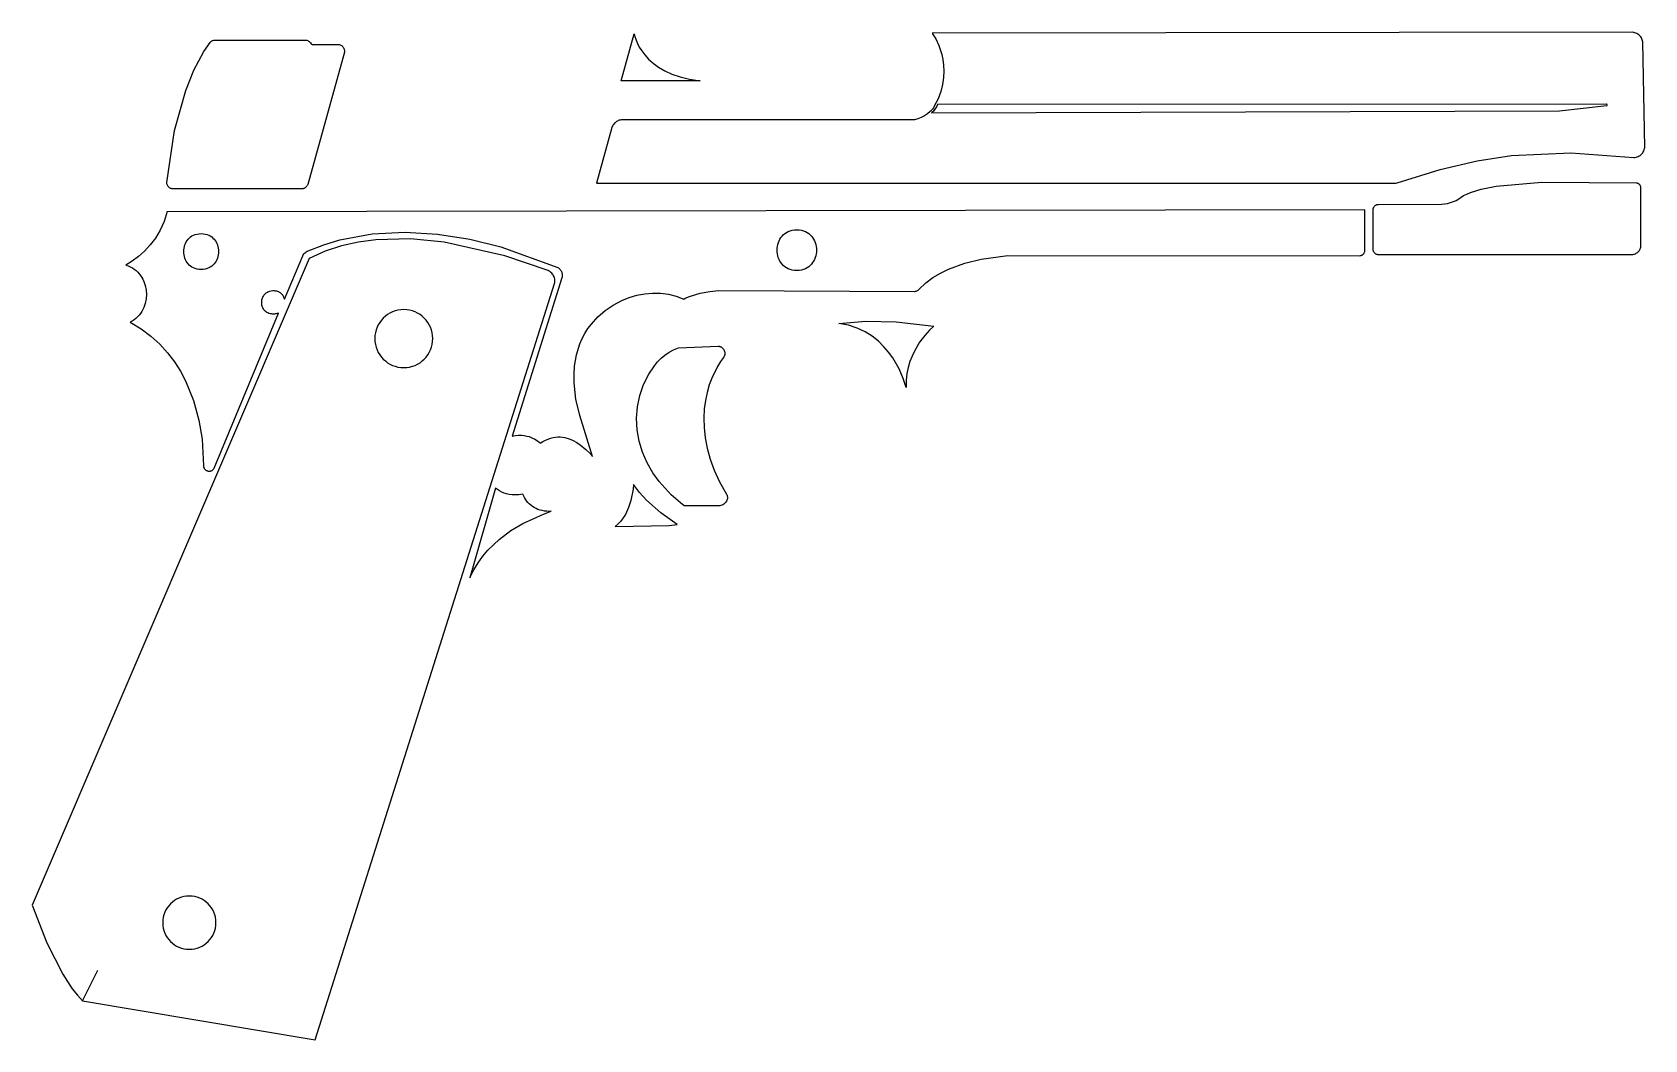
# Model space of a CAD drawing. Header units: metres. Extents: x 166 to 302, y -139 to -54.
import ezdxf

# ---------------------------------------------------------------- set-up
doc = ezdxf.new("R2010")
doc.units = ezdxf.units.M

msp = doc.modelspace()

# ---------------------------------------------------------------- linework, layer by layer
for points in [[(189.039246, -67.483482), (178.219354, -67.480434), (178.161188, -67.47129), (178.105308, -67.456304), (178.051968, -67.43573), (178.001422, -67.410076), (177.954178, -67.379596), (177.91049, -67.344798), (177.870612, -67.305936), (177.834798, -67.263264), (177.803302, -67.217036), (177.776632, -67.16776), (177.755042, -67.11569), (177.738786, -67.06108), (177.728372, -67.004184), (177.7238, -66.94551), (178.373532, -62.563756), (179.31511, -59.204352), (179.998878, -57.52338), (180.848, -55.940706), (181.360318, -55.183278), (181.405022, -55.135526), (181.454806, -55.09387), (181.508908, -55.058564), (181.56682, -55.029862), (181.62778, -55.008018), (181.691026, -54.993286), (181.75605, -54.985666), (189.389004, -54.986174), (189.426088, -54.990238), (189.46241, -54.996842), (189.49797, -55.005986), (189.566296, -55.03164), (189.630558, -55.066184), (189.690502, -55.108856), (189.745366, -55.15864), (189.794896, -55.215028), (189.848998, -55.291482), (189.860682, -55.30469), (189.874144, -55.316628), (189.889384, -55.327296), (189.906656, -55.33644), (189.925706, -55.343806), (189.947042, -55.349394), (189.97041, -55.35295), (192.153794, -55.357014), (192.218564, -55.368698), (192.280286, -55.387494), (192.338452, -55.413148), (192.392808, -55.444898), (192.442846, -55.482236), (192.488058, -55.524654), (192.52819, -55.571898), (192.562988, -55.623206), (192.591944, -55.67807), (192.61455, -55.736236), (192.630552, -55.796942), (192.639696, -55.85968), (192.641474, -55.924196), (192.635378, -55.989728), (189.559438, -67.120516), (189.541912, -67.162934), (189.521084, -67.20332), (189.497208, -67.24142), (189.470538, -67.277234), (189.441074, -67.310762), (189.40907, -67.34175), (189.37478, -67.369944), (189.338458, -67.395344), (189.300104, -67.41795), (189.259972, -67.437254), (189.218316, -67.45351), (189.175136, -67.466464), (189.130686, -67.475862), (189.08522, -67.48145), (189.038738, -67.483482)], [(280.865072, -66.999104), (280.918666, -66.996564), (281.023568, -66.979292), (284.619192, -65.834768), (287.74263, -65.113916), (290.628324, -64.67856), (295.604438, -64.441324), (300.874684, -64.841628), (300.976538, -64.836802), (301.075344, -64.821054), (301.170594, -64.795146), (301.261526, -64.759586), (301.347632, -64.714882), (301.428404, -64.661796), (301.50308, -64.600582), (301.571152, -64.532002), (301.631858, -64.456818), (301.68469, -64.375284), (301.728886, -64.288162), (301.763938, -64.19596), (301.789084, -64.099186), (301.803816, -63.998348), (301.634906, -55.143146), (301.619412, -55.052214), (301.595282, -54.964584), (301.563024, -54.88051), (301.523146, -54.800754), (301.476156, -54.72557), (301.422308, -54.655466), (301.362364, -54.590696), (301.296578, -54.532022), (301.225204, -54.479698), (301.149004, -54.434232), (301.068486, -54.396132), (300.983904, -54.365652), (300.895766, -54.3433), (300.80458, -54.329584), (241.978688, -54.409086), (242.065048, -54.532022), (242.27663, -54.885336), (242.541552, -55.445914), (242.78844, -56.190388), (242.882674, -56.624474), (242.945666, -57.095898), (242.968272, -57.601612), (242.941602, -58.138822), (242.856766, -58.704734), (242.70462, -59.2963), (242.476274, -59.910726), (242.162838, -60.545218), (242.090702, -60.662312), (242.00739, -60.776104), (241.811302, -60.990988), (241.582194, -61.185298), (241.32794, -61.354716), (241.056414, -61.494416), (240.775236, -61.599826), (240.492026, -61.666374), (240.352072, -61.683646), (215.943688, -61.66866), (215.862662, -61.67882), (215.783414, -61.69533), (215.706452, -61.71819), (215.63203, -61.747146), (215.560402, -61.78169), (215.492076, -61.821822), (215.427306, -61.867288), (215.366346, -61.917834), (215.30945, -61.973206), (215.257126, -62.03315), (215.209628, -62.097158), (215.16721, -62.16523), (215.130126, -62.237112), (215.098884, -62.312804), (213.812628, -67.00901), (280.864818, -67.00012)], [(222.509588, -58.39587), (215.876124, -58.39587), (216.959434, -54.463188), (216.9922, -54.610762), (217.121232, -55.004462), (217.236294, -55.2704), (217.392758, -55.570374), (217.596466, -55.894732), (217.85326, -56.234584), (218.168728, -56.580532), (218.548966, -56.923178), (218.999562, -57.253378), (219.526104, -57.561988), (220.134688, -57.839864), (220.830902, -58.077608), (221.620588, -58.266076), (222.509588, -58.39587)], [(298.598082, -60.375292), (242.437158, -60.39612), (242.334542, -60.589414), (242.21567, -60.773056), (242.080288, -60.945014), (241.928142, -61.104018), (294.653208, -60.920122), (298.609004, -60.484004), (298.614846, -60.48248), (298.62018, -60.480448), (298.62526, -60.477908), (298.629832, -60.475114), (298.633896, -60.471812), (298.637706, -60.468256), (298.641008, -60.464446), (298.643802, -60.460382), (298.646342, -60.456064), (298.648374, -60.451492), (298.649898, -60.44692), (298.651168, -60.442094), (298.65193, -60.437268), (298.652438, -60.432442), (298.652438, -60.427362), (298.65193, -60.422536), (298.651168, -60.41771), (298.649898, -60.412884), (298.648374, -60.408312), (298.646342, -60.40374), (298.643802, -60.399422), (298.641008, -60.395358), (298.637706, -60.391548), (298.63415, -60.387992), (298.630086, -60.384944), (298.625768, -60.38215), (298.620942, -60.379864), (298.615862, -60.378086), (298.610274, -60.376562), (298.604432, -60.3758), (298.598082, -60.375546)], [(279.445212, -68.773802), (284.749748, -68.764912), (285.002732, -68.737988), (285.252414, -68.692522), (285.49727, -68.62826), (285.735776, -68.544694), (285.966154, -68.44157), (286.187134, -68.318634), (286.595312, -68.04406), (286.8549, -67.907916), (287.183068, -67.76974), (288.07537, -67.497198), (289.331654, -67.247516), (293.173404, -66.89979), (301.119032, -66.967354), (301.155354, -66.974212), (301.190406, -66.984626), (301.224188, -66.998088), (301.256192, -67.014598), (301.286418, -67.033902), (301.314612, -67.055746), (301.340774, -67.08013), (301.36465, -67.106546), (301.385986, -67.135248), (301.404528, -67.165728), (301.420276, -67.197986), (301.432976, -67.231768), (301.442374, -67.267074), (301.44847, -67.30365), (301.448216, -72.317356), (301.438056, -72.393048), (301.42053, -72.465946), (301.395892, -72.53605), (301.36465, -72.602852), (301.327312, -72.665844), (301.284386, -72.724772), (301.235872, -72.779128), (301.182532, -72.828658), (301.124366, -72.872854), (301.062136, -72.911208), (300.996096, -72.943466), (300.9265, -72.969374), (300.853856, -72.98817), (300.778418, -72.999854), (279.4, -73.001632), (279.356058, -72.995028), (279.31364, -72.984106), (279.273, -72.96912), (279.234392, -72.950578), (279.197816, -72.92848), (279.16378, -72.90308), (279.132284, -72.874632), (279.103836, -72.843136), (279.078436, -72.8091), (279.056338, -72.772524), (279.037796, -72.733916), (279.023064, -72.693276), (279.012142, -72.650858), (279.005538, -72.606916), (279.005538, -69.17182), (279.012142, -69.127878), (279.023064, -69.08546), (279.037796, -69.04482), (279.056338, -69.006212), (279.078436, -68.969636), (279.103836, -68.9356), (279.132284, -68.904104), (279.16378, -68.875656), (279.197816, -68.850256), (279.234392, -68.828158), (279.273, -68.809616), (279.31364, -68.79463), (279.356058, -68.783708), (279.4, -68.777104), (279.445212, -68.774818)], [(177.767742, -69.387212), (177.504344, -70.205854), (177.172874, -70.941438), (176.782984, -71.598536), (176.343818, -72.18172), (175.864774, -72.695816), (175.35525, -73.145396), (174.824644, -73.535286), (174.282354, -73.870058), (174.480474, -73.934828), (174.666402, -74.014076), (174.840392, -74.107294), (175.002444, -74.213212), (175.152304, -74.331068), (175.290226, -74.459846), (175.415956, -74.598784), (175.529748, -74.746866), (175.631602, -74.903076), (175.721264, -75.066652), (175.798988, -75.236578), (175.918368, -75.592178), (175.989488, -75.962256), (176.012602, -76.3397), (175.98771, -76.71689), (175.914558, -77.086714), (175.7934, -77.441552), (175.71466, -77.611224), (175.623982, -77.774292), (175.521366, -77.929994), (175.406812, -78.077568), (175.280066, -78.215744), (175.141382, -78.34376), (174.99076, -78.460854), (174.827946, -78.56601), (174.653194, -78.658212), (175.573182, -79.22387), (176.400714, -79.846932), (177.140108, -80.52054), (177.79619, -81.237582), (178.373278, -81.9912), (178.875944, -82.774028), (179.30876, -83.579462), (179.98313, -85.229446), (180.432202, -86.885018), (180.692044, -88.490298), (180.807868, -90.729308), (180.81371, -90.775282), (180.823362, -90.81897), (180.83657, -90.860372), (180.85308, -90.899234), (180.872892, -90.93581), (180.895498, -90.969846), (180.920644, -91.001342), (180.94833, -91.030044), (180.978302, -91.056206), (181.010306, -91.079574), (181.044088, -91.100402), (181.079394, -91.118436), (181.11597, -91.133422), (181.153562, -91.145614), (181.191916, -91.155012), (181.231032, -91.161362), (181.270402, -91.164664), (181.310026, -91.164918), (181.34965, -91.162124), (181.388766, -91.156028), (181.427374, -91.146884), (181.46522, -91.134438), (181.50205, -91.11869), (181.537864, -91.09964), (181.572154, -91.077288), (181.604666, -91.05138), (181.6354, -91.021916), (181.663848, -90.98915), (181.69001, -90.952828), (181.713632, -90.912696), (187.11037, -77.893672), (187.047378, -77.920596), (186.98083, -77.943202), (186.910726, -77.961236), (186.837066, -77.974444), (186.75985, -77.982572), (186.594242, -77.982064), (186.50585, -77.97292), (186.403488, -77.954124), (186.307984, -77.926692), (186.219592, -77.891132), (186.138058, -77.848206), (186.063382, -77.798422), (185.995818, -77.742542), (185.935112, -77.68082), (185.881264, -77.614018), (185.834274, -77.542898), (185.794142, -77.467714), (185.760614, -77.389228), (185.733944, -77.307948), (185.714132, -77.224636), (185.700924, -77.1398), (185.69432, -77.053948), (185.694574, -76.967588), (185.701432, -76.881482), (185.714894, -76.796138), (185.73496, -76.712318), (185.76163, -76.630276), (185.79465, -76.550774), (185.834274, -76.474574), (185.880502, -76.40193), (185.93308, -76.333604), (185.992008, -76.270104), (186.05754, -76.212192), (186.129422, -76.160376), (186.207654, -76.115164), (186.292236, -76.077064), (186.383168, -76.046838), (186.48045, -76.024994), (186.637676, -76.009246), (186.7408, -76.009754), (186.838336, -76.018898), (186.93003, -76.035916), (187.016136, -76.060554), (187.0964, -76.09205), (187.171076, -76.13015), (187.240164, -76.174346), (187.303664, -76.22413), (187.361576, -76.279248), (187.4139, -76.338938), (187.460636, -76.402692), (187.501784, -76.470256), (187.537344, -76.541122), (187.567316, -76.614782), (187.60186, -76.729336), (189.14364, -73.081134), (189.189106, -73.005188), (189.241176, -72.934068), (189.299596, -72.868282), (189.364112, -72.808338), (189.433962, -72.754998), (189.509146, -72.708516), (189.588902, -72.6694), (190.908686, -72.162416), (192.249552, -71.761604), (194.97548, -71.255128), (197.728078, -71.103998), (200.468738, -71.262494), (203.15936, -71.684896), (205.76159, -72.325738), (210.54695, -74.078846), (210.60664, -74.110088), (210.66125, -74.147426), (210.710526, -74.190606), (210.754722, -74.238866), (210.793584, -74.291698), (210.827366, -74.34834), (210.856068, -74.408538), (210.879436, -74.47153), (210.897724, -74.537062), (210.910678, -74.604372), (210.918552, -74.672698), (210.921346, -74.741786), (210.918806, -74.810874), (210.911186, -74.879708), (210.898486, -74.947526), (206.719932, -88.220296), (206.997554, -88.173814), (207.25892, -88.153494), (207.503776, -88.156034), (207.731868, -88.178386), (207.943196, -88.217248), (208.137252, -88.269318), (208.314036, -88.331802), (208.614264, -88.474296), (208.842356, -88.619076), (208.99628, -88.740742), (209.08391, -88.824308), (209.302604, -88.681814), (209.519266, -88.563704), (209.733388, -88.468962), (209.944716, -88.396064), (210.152996, -88.34374), (210.357974, -88.310974), (210.559142, -88.295988), (210.7565, -88.297766), (210.94954, -88.315038), (211.137754, -88.34628), (211.499196, -88.445594), (211.838286, -88.585548), (212.152484, -88.75522), (212.43925, -88.94445), (212.920072, -89.338912), (213.260686, -89.68486), (213.46414, -89.9287), (212.390736, -86.492842), (212.080856, -85.133434), (211.925154, -83.751674), (211.917026, -83.057238), (211.961984, -82.363056), (212.125306, -81.407508), (212.413596, -80.486504), (212.605366, -80.04429), (212.829394, -79.617062), (213.08568, -79.206852), (213.374732, -78.815946), (213.922864, -78.215236), (214.538814, -77.685646), (215.211152, -77.2287), (215.928448, -76.845668), (216.554558, -76.58862), (217.19794, -76.39685), (217.85326, -76.27239), (218.515184, -76.217272), (219.178378, -76.233528), (219.837254, -76.32319), (220.486478, -76.488036), (221.12097, -76.730098), (221.250764, -76.656438), (221.608396, -76.509372), (222.517208, -76.241148), (223.304354, -76.075032), (224.063306, -76.007214), (240.520474, -76.076048), (240.582704, -76.065888), (240.643156, -76.049378), (240.701322, -76.026518), (240.756948, -75.997816), (240.80978, -75.963526), (240.85931, -75.923902), (241.442748, -75.37069), (242.037108, -74.926698), (242.675664, -74.542904), (243.345716, -74.214736), (244.729762, -73.708514), (246.088408, -73.372726), (248.326402, -73.072752), (277.894542, -73.080626), (277.941024, -73.073514), (277.985982, -73.062084), (278.029162, -73.046336), (278.070056, -73.026778), (278.108664, -73.00341), (278.144732, -72.976486), (278.178006, -72.94626), (278.208232, -72.912986), (278.235156, -72.876918), (278.258778, -72.83831), (278.27859, -72.797416), (278.294338, -72.75449), (278.306022, -72.709532), (278.313134, -72.66305), (278.315674, -69.23913), (177.770028, -69.387466)], [(209.65541, -74.28611), (206.094838, -73.094596), (201.026014, -71.957946), (198.184516, -71.68134), (195.27647, -71.74357), (193.829686, -71.935594), (192.405, -72.253094), (191.015366, -72.709532), (189.673738, -73.318624), (166.434008, -127.602996), (167.647874, -130.740912), (168.989756, -133.392418), (169.793158, -134.618222), (170.221656, -135.15975), (170.665394, -135.636254), (190.175134, -138.887962), (210.284568, -75.42149), (210.300062, -75.325986), (210.306158, -75.230736), (210.30311, -75.136502), (210.291172, -75.043792), (210.270598, -74.953114), (210.241642, -74.864976), (210.204812, -74.78014), (210.160108, -74.699114), (210.108038, -74.622406), (210.048856, -74.550524), (209.982816, -74.48423), (209.910172, -74.424032), (209.831178, -74.370438), (209.746088, -74.32421), (209.65541, -74.285856)], [(180.61178, -74.243692), (180.435504, -74.235056), (180.270658, -74.20991), (180.117242, -74.16927), (179.975002, -74.114406), (179.844192, -74.04608), (179.724812, -73.965816), (179.616862, -73.874376), (179.520342, -73.77303), (179.434998, -73.662794), (179.361084, -73.544938), (179.2986, -73.420478), (179.247546, -73.29043), (179.207922, -73.156064), (179.179474, -73.018396), (179.162456, -72.878442), (179.156868, -72.737472), (179.16271, -72.596502), (179.179728, -72.456548), (179.208176, -72.31888), (179.248054, -72.184514), (179.299362, -72.054466), (179.361846, -71.930006), (179.43576, -71.81215), (179.521104, -71.701914), (179.617624, -71.600568), (179.725574, -71.509128), (179.844954, -71.428864), (179.97551, -71.360538), (180.117496, -71.305674), (180.270912, -71.265034), (180.435504, -71.239888), (180.611526, -71.231252), (180.787802, -71.239888), (180.952648, -71.265034), (181.106064, -71.305674), (181.248304, -71.360538), (181.379114, -71.428864), (181.498494, -71.509128), (181.606444, -71.600568), (181.702964, -71.701914), (181.788308, -71.81215), (181.862222, -71.930006), (181.924706, -72.054466), (181.97576, -72.184514), (182.015384, -72.31888), (182.043832, -72.456548), (182.06085, -72.596502), (182.066438, -72.737472), (182.060596, -72.878442), (182.043578, -73.018396), (182.01513, -73.156064), (181.975252, -73.29043), (181.923944, -73.420478), (181.86146, -73.544938), (181.787546, -73.662794), (181.702202, -73.77303), (181.605682, -73.874376), (181.497732, -73.965816), (181.378352, -74.04608), (181.247796, -74.114406), (181.10581, -74.16927), (180.952394, -74.20991), (180.787802, -74.235056), (180.61178, -74.243692)], [(230.614982, -74.32421), (230.415084, -74.314304), (230.22814, -74.285856), (230.053896, -74.239882), (229.892606, -74.177652), (229.74427, -74.100182), (229.608888, -74.008996), (229.48646, -73.905364), (229.376986, -73.790556), (229.280212, -73.665588), (229.196392, -73.531984), (229.125526, -73.39076), (229.067614, -73.24344), (229.022656, -73.09104), (228.990398, -72.93483), (228.971094, -72.77608), (228.964744, -72.61606), (228.971348, -72.45604), (228.990652, -72.29729), (229.02291, -72.14108), (229.068122, -71.98868), (229.126288, -71.84136), (229.197154, -71.700136), (229.280974, -71.566532), (229.377748, -71.441564), (229.487222, -71.326756), (229.60965, -71.223124), (229.745032, -71.131938), (229.893114, -71.054468), (230.05415, -70.992238), (230.22814, -70.946264), (230.41483, -70.917816), (230.614474, -70.90791), (230.814372, -70.917816), (231.001316, -70.946264), (231.17556, -70.992238), (231.33685, -71.054468), (231.485186, -71.131938), (231.620568, -71.223124), (231.742996, -71.326756), (231.85247, -71.441564), (231.949244, -71.566532), (232.033064, -71.700136), (232.10393, -71.84136), (232.161842, -71.98868), (232.2068, -72.14108), (232.239058, -72.29729), (232.258362, -72.45604), (232.264712, -72.61606), (232.258108, -72.77608), (232.238804, -72.93483), (232.206546, -73.09104), (232.161334, -73.24344), (232.103168, -73.39076), (232.032302, -73.531984), (231.948482, -73.665588), (231.851708, -73.790556), (231.74198, -73.905364), (231.619552, -74.008996), (231.48417, -74.100182), (231.336088, -74.177652), (231.175052, -74.239882), (231.001062, -74.285856), (230.814372, -74.314304), (230.614728, -74.32421)], [(195.190364, -80.041496), (195.20281, -80.290416), (195.23964, -80.532224), (195.299584, -80.76565), (195.381372, -80.989424), (195.483988, -81.202276), (195.605908, -81.40319), (195.746116, -81.590642), (195.903342, -81.763616), (196.076316, -81.920842), (196.263768, -82.06105), (196.464682, -82.18297), (196.677534, -82.285586), (196.901308, -82.367374), (197.134734, -82.427318), (197.376542, -82.464148), (197.625716, -82.476848), (197.874636, -82.464148), (198.116444, -82.427318), (198.34987, -82.367374), (198.573644, -82.285586), (198.786496, -82.18297), (198.98741, -82.06105), (199.174862, -81.920842), (199.347836, -81.763616), (199.505062, -81.590642), (199.64527, -81.40319), (199.76719, -81.202276), (199.869806, -80.989424), (199.951848, -80.76565), (200.011792, -80.532224), (200.048622, -80.290416), (200.061068, -80.041496), (200.048622, -79.792576), (200.011792, -79.550768), (199.951848, -79.317342), (199.869806, -79.093568), (199.76719, -78.880716), (199.64527, -78.679802), (199.505062, -78.49235), (199.347836, -78.319376), (199.174862, -78.16215), (198.98741, -78.021942), (198.786496, -77.900022), (198.573644, -77.797406), (198.34987, -77.715618), (198.116444, -77.655674), (197.874636, -77.618844), (197.625716, -77.606398), (197.376542, -77.618844), (197.134734, -77.655674), (196.901308, -77.715618), (196.677534, -77.797406), (196.464682, -77.900022), (196.263768, -78.021942), (196.076316, -78.16215), (195.903342, -78.319376), (195.746116, -78.49235), (195.605908, -78.679802), (195.483988, -78.880716), (195.381372, -79.093568), (195.299584, -79.317342), (195.23964, -79.550768), (195.20281, -79.792576), (195.190364, -80.041496)], [(234.159044, -78.762352), (236.425232, -78.576678), (238.951008, -78.619858), (242.132612, -78.998318), (241.752882, -79.344266), (241.365786, -79.76743), (240.925096, -80.34909), (240.489232, -81.08315), (240.291366, -81.505298), (240.11636, -81.96326), (239.971834, -82.456274), (239.8649, -82.983578), (239.802924, -83.544156), (239.793272, -84.1375), (239.54867, -83.379818), (239.202468, -82.590894), (238.671354, -81.669128), (238.327946, -81.191354), (237.92815, -80.71993), (237.468664, -80.268064), (236.946186, -79.84871), (236.357414, -79.47533), (235.698792, -79.160878), (234.967018, -78.918816), (234.15879, -78.762098)], [(224.451418, -81.63433), (224.20072, -81.974944), (223.948498, -82.377534), (223.471486, -83.357974), (223.262444, -83.93049), (223.083628, -84.554568), (222.942912, -85.227668), (222.848424, -85.946996), (222.807784, -86.710266), (222.82912, -87.514684), (222.920306, -88.35771), (223.089216, -89.236804), (223.343978, -90.149426), (223.692212, -91.093036), (224.142046, -92.06484), (224.724722, -93.103954), (224.744534, -93.146118), (224.76079, -93.18879), (224.773744, -93.231716), (224.783142, -93.274896), (224.789492, -93.31833), (224.79254, -93.36151), (224.789746, -93.447616), (224.775268, -93.531944), (224.749868, -93.613732), (224.714308, -93.69171), (224.669096, -93.765116), (224.615248, -93.832934), (224.553018, -93.894148), (224.483422, -93.947488), (224.406968, -93.992192), (224.324418, -94.027244), (224.236534, -94.051628), (224.144078, -94.064328), (221.15145, -94.065852), (220.841316, -93.83395), (220.066108, -93.147642), (219.059252, -92.02166), (218.541854, -91.298268), (218.054174, -90.470482), (217.653362, -89.574878), (217.371676, -88.644222), (217.20937, -87.69096), (217.166698, -86.727538), (217.24366, -85.766656), (217.44051, -84.821014), (217.757248, -83.903058), (218.194128, -83.025234), (218.661742, -82.324194), (218.931744, -81.998312), (219.227146, -81.695798), (219.548964, -81.421986), (219.898214, -81.181956), (220.275912, -80.981042), (220.68282, -80.824324), (224.004886, -80.675734), (224.050606, -80.678782), (224.095056, -80.685132), (224.137982, -80.69453), (224.179384, -80.706976), (224.219262, -80.722216), (224.257362, -80.739996), (224.293938, -80.760316), (224.328482, -80.783176), (224.391982, -80.8355), (224.447354, -80.895698), (224.49409, -80.9625), (224.531428, -81.034636), (224.55886, -81.111344), (224.575624, -81.1911), (224.579942, -81.23174), (224.581212, -81.272888), (224.579688, -81.314036), (224.575116, -81.355438), (224.567496, -81.396586), (224.556574, -81.437734), (224.54235, -81.478374), (224.524824, -81.518506), (224.503996, -81.557876), (224.479612, -81.596484), (224.451672, -81.634076)], [(209.858864, -94.544388), (209.645758, -94.537022), (209.442558, -94.515432), (209.24901, -94.480126), (209.065114, -94.431866), (208.89087, -94.371414), (208.726278, -94.299278), (208.571338, -94.21622), (208.42605, -94.123002), (208.290414, -94.020132), (208.164176, -93.908118), (208.04759, -93.787976), (207.940402, -93.65996), (207.754728, -93.383862), (207.6069, -93.085158), (207.29575, -93.14053), (206.959962, -93.160342), (206.71028, -93.150182), (206.47406, -93.12021), (206.251302, -93.071696), (206.041752, -93.00591), (205.84541, -92.923614), (205.66253, -92.826078), (205.492604, -92.714572), (205.335886, -92.590112), (203.178156, -100.109782), (203.494894, -99.459796), (203.857352, -98.857308), (204.25918, -98.30054), (204.69352, -97.787968), (205.633066, -96.88957), (206.622396, -96.149922), (207.607916, -95.556832), (209.354166, -94.76232), (210.007708, -94.536514), (209.858864, -94.54388)], [(220.573854, -95.630492), (219.205302, -94.664022), (218.004644, -93.60027), (217.424, -92.96527), (216.913206, -92.277692), (216.876376, -92.679266), (216.686638, -93.643196), (216.497408, -94.223078), (216.225374, -94.80804), (216.05367, -95.088456), (215.855804, -95.353124), (215.629744, -95.596456), (215.373712, -95.812864), (219.891864, -95.739712), (220.5736, -95.630492)], [(177.386234, -129.062734), (177.397664, -129.291334), (177.431446, -129.51333), (177.486564, -129.727452), (177.561748, -129.932938), (177.655982, -130.128264), (177.767996, -130.312668), (177.896774, -130.484626), (178.041046, -130.643376), (178.199796, -130.787648), (178.371754, -130.916426), (178.556158, -131.02844), (178.751484, -131.122674), (178.95697, -131.197858), (179.171092, -131.252976), (179.393088, -131.286758), (179.621688, -131.298188), (179.850288, -131.286758), (180.072284, -131.252976), (180.286406, -131.197858), (180.491892, -131.122674), (180.687218, -131.02844), (180.871622, -130.916426), (181.04358, -130.787648), (181.20233, -130.643376), (181.346602, -130.484626), (181.47538, -130.312668), (181.587394, -130.128264), (181.681628, -129.932938), (181.756812, -129.727452), (181.81193, -129.51333), (181.845712, -129.291334), (181.857142, -129.062734), (181.845712, -128.834134), (181.81193, -128.612138), (181.756812, -128.398016), (181.681628, -128.19253), (181.587394, -127.997204), (181.47538, -127.8128), (181.346602, -127.640842), (181.20233, -127.482092), (181.04358, -127.33782), (180.871622, -127.209042), (180.687218, -127.097028), (180.491892, -127.002794), (180.286406, -126.92761), (180.072284, -126.872492), (179.850288, -126.83871), (179.621688, -126.82728), (179.393088, -126.83871), (179.171092, -126.872492), (178.95697, -126.92761), (178.751484, -127.002794), (178.556158, -127.097028), (178.371754, -127.209042), (178.199796, -127.33782), (178.041046, -127.482092), (177.896774, -127.640842), (177.767996, -127.8128), (177.655982, -127.997204), (177.561748, -128.19253), (177.486564, -128.398016), (177.431446, -128.612138), (177.397664, -128.834134), (177.386234, -129.062734)], [(170.665648, -135.636), (171.940728, -133.045962)]]:
    msp.add_lwpolyline(points)

doc.saveas('drawing.dxf')
